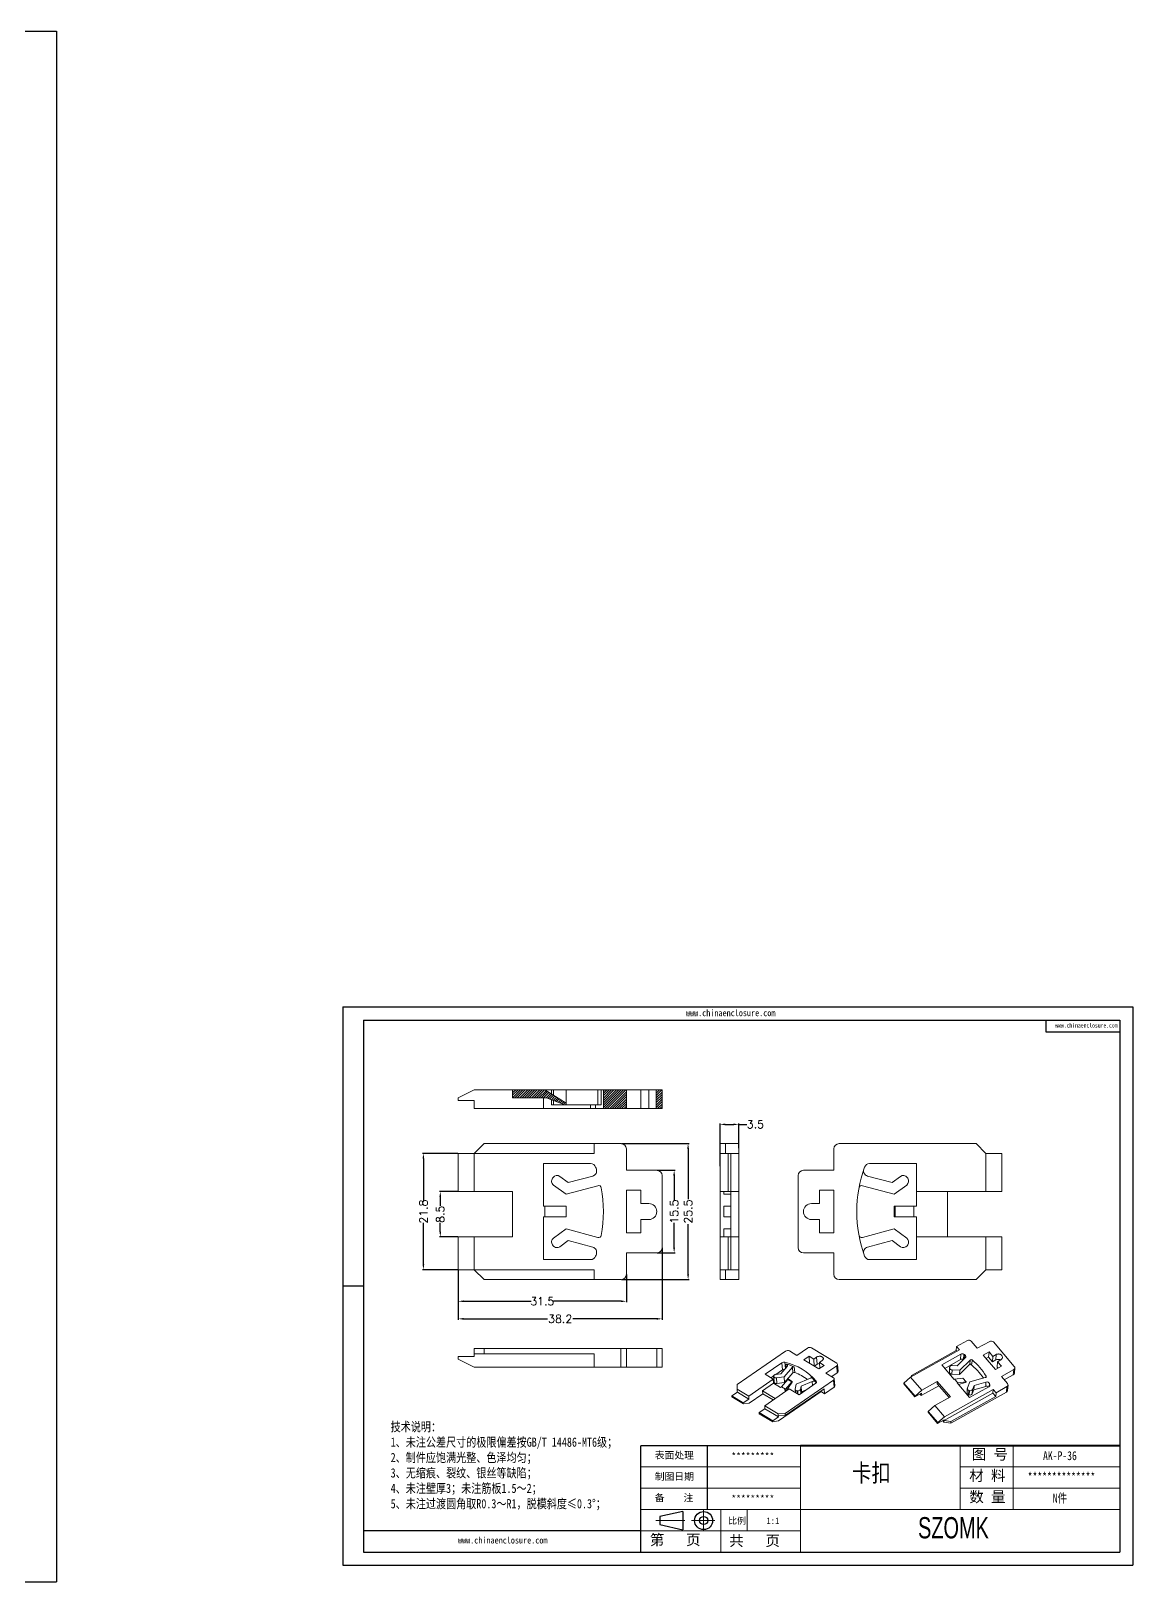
# Model space of a CAD drawing. Header units: inches. Extents: x 918 to 1974, y 1101 to 1392.
# Drawn here: x 1767.6 to 1974.1, y 1101 to 1391.8 of the extents above; entities that cross this region are included whole.
import ezdxf

# ---------------------------------------------------------------- set-up
doc = ezdxf.new("R2010")
doc.units = ezdxf.units.IN
doc.linetypes.add('CENTER2', pattern=[28.575, 19.05, -3.175, 3.175, -3.175])
doc.layers.add('文字', color=81, linetype='Continuous')
for name, color, linetype, lineweight in [('粗实线', 7, 'Continuous', 30), ('细实线', 3, 'Continuous', 9), ('细点划线', 2, 'CENTER2', 9)]:
    doc.layers.add(name, color=color, linetype=linetype, lineweight=lineweight)
doc.styles.get("Standard").update_dxf_attribs({"font": 'txt', "bigfont": 'gbcbig.shx'})
doc.styles.add('宋体', font='', dxfattribs={"width": 0.8, "height": 3.5})
doc.styles.add('长仿宋', font='', dxfattribs={"width": 0.7, "height": 4})
doc.styles.get('宋体').set_extended_font_data('SimSun')
doc.styles.get('长仿宋').set_extended_font_data('SimSun')
doc.dimstyles.new('1.5', dxfattribs={"dimtxt": 1.5, "dimasz": 1, "dimexe": 0.18, "dimexo": 0.0625, "dimgap": 0.1, "dimtad": 0, "dimzin": 9, "dimdsep": 46, "dimtxsty": 'Standard', "dimcen": 0.5, "dimclrd": 3, "dimclre": 3, "dimadec": 0, "dimazin": 2, "dimtfac": 1, "dimtofl": 0, "dimtmove": 0, "dimatfit": 3, "dimfxl": 0, "dimtolj": 1, "dimtzin": 0, "dimarcsym": 0})
pattern_1 = [(45, (-671.99415, 3.12057), (-0.224506403, 0.224506403), [])]

# ---------------------------------------------------------------- blocks, each defined once
blk = doc.blocks.new('*D150')
at = {"color": 3, "lineweight": -2, "transparency": 16777216}
for p, q in [((1896.75, 1178.97), (1896.75, 1186.98)), ((1897.75, 1186.8), (1899.25, 1186.8)), ((1900.25, 1182.34), (1900.25, 1186.98)), ((1900.25, 1186.8), (1901.77, 1186.8))]:
    blk.add_line(p, q, dxfattribs=at)
at = {"color": 3, "transparency": 16777216}
for points in [[(1897.75, 1186.96), (1897.75, 1186.63), (1896.75, 1186.8)], [(1899.25, 1186.96), (1899.25, 1186.63), (1900.25, 1186.8)]]:
    blk.add_solid(points, dxfattribs=at)
at = {"layer": 'Defpoints', "color": 0, "transparency": 16777216}
for p in [(1900.25, 1186.8), (1900.25, 1182.27), (1896.75, 1178.91)]:
    blk.add_point(p, dxfattribs=at)
at = {"color": 0, "transparency": 16777216, "insert": (1903.37, 1186.8), "char_height": 1.5, "attachment_point": 5}
blk.add_mtext('\\A1;3.5', dxfattribs=at)
blk = doc.blocks.new('*D151')
at = {"color": 3, "lineweight": -2, "transparency": 16777216}
for p, q in [((1878.25, 1183.2), (1890.94, 1183.2)), ((1890.76, 1182.2), (1890.76, 1172.8)), ((1890.76, 1158.7), (1890.76, 1168.1)), ((1878.25, 1157.7), (1890.94, 1157.7))]:
    blk.add_line(p, q, dxfattribs=at)
at = {"color": 3, "transparency": 16777216}
for points in [[(1890.59, 1182.2), (1890.93, 1182.2), (1890.76, 1183.2)], [(1890.59, 1158.7), (1890.93, 1158.7), (1890.76, 1157.7)]]:
    blk.add_solid(points, dxfattribs=at)
at = {"layer": 'Defpoints', "color": 0, "transparency": 16777216}
for p in [(1878.19, 1183.2), (1878.19, 1157.7), (1890.76, 1157.7)]:
    blk.add_point(p, dxfattribs=at)
at = {"color": 0, "transparency": 16777216, "insert": (1890.76, 1170.45), "char_height": 1.5, "attachment_point": 5, "rotation": 90}
blk.add_mtext('\\A1;25.5', dxfattribs=at)
blk = doc.blocks.new('*D152')
at = {"color": 3, "lineweight": -2, "transparency": 16777216}
for p, q in [((1884.95, 1178.2), (1888.33, 1178.2)), ((1888.15, 1177.2), (1888.15, 1172.55)), ((1888.15, 1163.7), (1888.15, 1168.35)), ((1884.95, 1162.7), (1888.33, 1162.7))]:
    blk.add_line(p, q, dxfattribs=at)
at = {"color": 3, "transparency": 16777216}
for points in [[(1887.98, 1177.2), (1888.31, 1177.2), (1888.15, 1178.2)], [(1887.98, 1163.7), (1888.31, 1163.7), (1888.15, 1162.7)]]:
    blk.add_solid(points, dxfattribs=at)
at = {"layer": 'Defpoints', "color": 0, "transparency": 16777216}
for p in [(1884.89, 1178.2), (1888.15, 1178.2), (1884.89, 1162.7)]:
    blk.add_point(p, dxfattribs=at)
at = {"color": 0, "transparency": 16777216, "insert": (1888.15, 1170.45), "char_height": 1.5, "attachment_point": 5, "rotation": 90}
blk.add_mtext('\\A1;15.5', dxfattribs=at)
blk = doc.blocks.new('*D153')
at = {"color": 3, "lineweight": -2, "transparency": 16777216}
for p, q in [((1847.69, 1159.49), (1847.69, 1153.45)), ((1879.19, 1158.64), (1879.19, 1153.45)), ((1848.69, 1153.63), (1861.34, 1153.63)), ((1878.19, 1153.63), (1865.54, 1153.63))]:
    blk.add_line(p, q, dxfattribs=at)
at = {"color": 3, "transparency": 16777216}
for points in [[(1848.69, 1153.8), (1848.69, 1153.47), (1847.69, 1153.63)], [(1878.19, 1153.8), (1878.19, 1153.47), (1879.19, 1153.63)]]:
    blk.add_solid(points, dxfattribs=at)
at = {"layer": 'Defpoints', "color": 0, "transparency": 16777216}
for p in [(1847.69, 1159.55), (1879.19, 1158.7), (1879.19, 1153.63)]:
    blk.add_point(p, dxfattribs=at)
at = {"color": 0, "transparency": 16777216, "insert": (1863.44, 1153.63), "char_height": 1.5, "attachment_point": 5}
blk.add_mtext('\\A1;31.5', dxfattribs=at)
blk = doc.blocks.new('*D154')
at = {"color": 3, "lineweight": -2, "transparency": 16777216}
for p, q in [((1885.89, 1163.64), (1885.89, 1150.16)), ((1847.69, 1159.49), (1847.69, 1150.16)), ((1848.69, 1150.34), (1864.44, 1150.34)), ((1884.89, 1150.34), (1869.14, 1150.34))]:
    blk.add_line(p, q, dxfattribs=at)
at = {"color": 3, "transparency": 16777216}
for points in [[(1848.69, 1150.51), (1848.69, 1150.18), (1847.69, 1150.34)], [(1884.89, 1150.51), (1884.89, 1150.18), (1885.89, 1150.34)]]:
    blk.add_solid(points, dxfattribs=at)
at = {"layer": 'Defpoints', "color": 0, "transparency": 16777216}
for p in [(1885.89, 1163.7), (1847.69, 1159.55), (1847.69, 1150.34)]:
    blk.add_point(p, dxfattribs=at)
at = {"color": 0, "transparency": 16777216, "insert": (1866.79, 1150.34), "char_height": 1.5, "attachment_point": 5}
blk.add_mtext('\\A1;38.2', dxfattribs=at)
blk = doc.blocks.new('*D155')
at = {"color": 3, "lineweight": -2, "transparency": 16777216}
for p, q in [((1847.62, 1174.2), (1844.15, 1174.2)), ((1844.33, 1173.2), (1844.33, 1171.55)), ((1844.33, 1166.7), (1844.33, 1168.35)), ((1847.62, 1165.7), (1844.15, 1165.7))]:
    blk.add_line(p, q, dxfattribs=at)
at = {"color": 3, "transparency": 16777216}
for points in [[(1844.16, 1173.2), (1844.49, 1173.2), (1844.33, 1174.2)], [(1844.16, 1166.7), (1844.49, 1166.7), (1844.33, 1165.7)]]:
    blk.add_solid(points, dxfattribs=at)
at = {"layer": 'Defpoints', "color": 0, "transparency": 16777216}
for p in [(1844.33, 1174.2), (1847.69, 1174.2), (1847.69, 1165.7)]:
    blk.add_point(p, dxfattribs=at)
at = {"color": 0, "transparency": 16777216, "insert": (1844.33, 1169.95), "char_height": 1.5, "attachment_point": 5, "rotation": 90}
blk.add_mtext('\\A1;8.5', dxfattribs=at)
blk = doc.blocks.new('*D156')
at = {"color": 3, "lineweight": -2, "transparency": 16777216}
for p, q in [((1847.62, 1181.35), (1840.98, 1181.35)), ((1841.16, 1180.35), (1841.16, 1172.55)), ((1841.16, 1160.55), (1841.16, 1168.35)), ((1847.62, 1159.55), (1840.98, 1159.55))]:
    blk.add_line(p, q, dxfattribs=at)
at = {"color": 3, "transparency": 16777216}
for points in [[(1840.99, 1180.35), (1841.32, 1180.35), (1841.16, 1181.35)], [(1840.99, 1160.55), (1841.32, 1160.55), (1841.16, 1159.55)]]:
    blk.add_solid(points, dxfattribs=at)
at = {"layer": 'Defpoints', "color": 0, "transparency": 16777216}
for p in [(1841.16, 1181.35), (1847.69, 1181.35), (1847.69, 1159.55)]:
    blk.add_point(p, dxfattribs=at)
at = {"color": 0, "transparency": 16777216, "insert": (1841.16, 1170.45), "char_height": 1.5, "attachment_point": 5, "rotation": 90}
blk.add_mtext('\\A1;21.8', dxfattribs=at)

msp = doc.modelspace()

# ---------------------------------------------------------------- hatches: boundary and pattern name
at = {"linetype": 'Continuous', "lineweight": 0}
h = msp.add_hatch(dxfattribs=at)
h.set_pattern_fill('ANSI31', color=4, scale=0.1, style=0)
h.set_pattern_definition(pattern_1)
h.paths.add_polyline_path([(1867.887, 1190.772), (1863.887, 1193.272), (1857.887, 1193.272), (1857.887, 1191.772), (1864.22, 1191.772), (1867.687, 1190.472), (1867.887, 1190.472)], flags=0)
h = msp.add_hatch(dxfattribs=at)
h.set_pattern_fill('ANSI31', color=4, scale=0.1, style=0)
h.set_pattern_definition(pattern_1)
h.paths.add_polyline_path([(1879.187, 1193.272), (1874.882, 1193.272), (1874.882, 1189.772), (1879.187, 1189.772)], flags=0)
h = msp.add_hatch(dxfattribs=at)
h.set_pattern_fill('ANSI31', color=4, scale=0.1, style=0)
h.set_pattern_definition(pattern_1)
h.paths.add_polyline_path([(1885.887, 1189.772), (1885.887, 1193.272), (1884.801, 1193.272), (1884.801, 1189.772)], flags=0)

# ---------------------------------------------------------------- linework, layer by layer
for p, q in [((1361.166, 1391.774), (1772.388, 1391.774)), ((1772.388, 1391.774), (1772.388, 1101.011)), ((1826.084, 1208.806), (1974.124, 1208.806)), ((1826.084, 1208.806), (1826.084, 1104.132)), ((1974.124, 1208.806), (1974.124, 1104.132)), ((1829.915, 1206.314), (1971.632, 1206.314)), ((1829.915, 1206.314), (1829.915, 1106.624)), ((1957.786, 1206.314), (1957.786, 1204.151)), ((1957.786, 1204.151), (1971.632, 1204.151)), ((1971.632, 1206.314), (1971.632, 1106.624)), ((1829.915, 1156.469), (1826.084, 1156.469)), ((1826.084, 1152.592), (1826.084, 1104.132)), ((1911.818, 1126.562), (1881.911, 1126.562)), ((1881.911, 1106.624), (1881.911, 1126.562)), ((1894.372, 1114.599), (1894.372, 1126.562)), ((1881.911, 1110.611), (1829.915, 1110.611)), ((1829.915, 1106.624), (1971.632, 1106.624)), ((1826.084, 1104.132), (1974.124, 1104.132)), ((1826.084, 1104.132), (1894.621, 1104.132)), ((1361.166, 1101.011), (1772.388, 1101.011))]:
    msp.add_line(p, q)
at = {"color": 7, "linetype": 'Continuous', "lineweight": 15}
for p, q in [((1850.687, 1193.272), (1847.687, 1191.772)), ((1857.887, 1193.272), (1850.687, 1193.272)), ((1857.887, 1193.272), (1857.887, 1191.772)), ((1863.887, 1193.272), (1857.887, 1193.272)), ((1863.887, 1193.272), (1867.887, 1190.772)), ((1865.177, 1193.272), (1863.887, 1193.272)), ((1865.177, 1193.272), (1865.177, 1192.466)), ((1865.177, 1193.272), (1865.543, 1193.272)), ((1865.543, 1193.272), (1867.887, 1193.272)), ((1867.887, 1190.772), (1867.887, 1193.272)), ((1867.887, 1193.272), (1873.857, 1193.272)), ((1873.857, 1190.472), (1873.857, 1193.272)), ((1873.857, 1193.272), (1874.479, 1193.272)), ((1874.479, 1193.272), (1874.479, 1190.472)), ((1874.882, 1193.272), (1874.479, 1193.272)), ((1874.882, 1193.272), (1874.882, 1189.772)), ((1879.187, 1193.272), (1874.882, 1193.272)), ((1879.187, 1189.772), (1879.187, 1193.272)), ((1879.187, 1193.272), (1881.887, 1193.272)), ((1881.887, 1189.772), (1881.887, 1193.272)), ((1881.887, 1193.272), (1883.387, 1193.272)), ((1883.387, 1193.272), (1883.387, 1189.772)), ((1883.387, 1193.272), (1884.801, 1193.272)), ((1884.801, 1193.272), (1884.801, 1189.772)), ((1885.887, 1193.272), (1884.801, 1193.272)), ((1885.887, 1189.772), (1885.887, 1193.272)), ((1847.687, 1191.272), (1847.687, 1191.772)), ((1850.687, 1191.272), (1847.687, 1191.272)), ((1850.687, 1189.772), (1850.687, 1191.272)), ((1850.687, 1189.772), (1863.687, 1189.772)), ((1857.887, 1191.772), (1864.22, 1191.772)), ((1863.687, 1191.772), (1863.687, 1189.772)), ((1863.687, 1189.772), (1872.494, 1189.772)), ((1867.687, 1190.472), (1864.22, 1191.772)), ((1865.177, 1191.413), (1865.177, 1190.472)), ((1865.177, 1190.472), (1865.543, 1190.472)), ((1865.543, 1190.472), (1867.687, 1190.472)), ((1867.687, 1190.472), (1867.887, 1190.472)), ((1867.887, 1190.772), (1867.887, 1190.472)), ((1867.887, 1190.472), (1873.857, 1190.472)), ((1873.435, 1189.772), (1872.494, 1189.772)), ((1873.435, 1189.772), (1874.882, 1189.772)), ((1874.479, 1190.472), (1873.857, 1190.472)), ((1879.187, 1189.772), (1874.882, 1189.772)), ((1879.187, 1189.772), (1881.887, 1189.772)), ((1881.887, 1189.772), (1883.387, 1189.772)), ((1883.387, 1189.772), (1884.801, 1189.772)), ((1885.887, 1189.772), (1884.801, 1189.772)), ((1847.687, 1174.198), (1847.687, 1181.348)), ((1847.687, 1181.348), (1850.687, 1181.348)), ((1852.537, 1183.198), (1850.687, 1181.348)), ((1850.687, 1181.348), (1850.687, 1174.198)), ((1850.687, 1181.348), (1873.187, 1181.348)), ((1873.187, 1183.198), (1852.537, 1183.198)), ((1873.187, 1181.348), (1873.187, 1183.198)), ((1878.187, 1183.198), (1873.187, 1183.198)), ((1879.187, 1182.198), (1879.187, 1178.198)), ((1896.752, 1183.198), (1897.752, 1183.198)), ((1896.752, 1181.348), (1896.752, 1183.198)), ((1897.752, 1181.348), (1896.752, 1181.348)), ((1896.752, 1181.348), (1896.752, 1174.198)), ((1897.752, 1183.198), (1897.752, 1181.348)), ((1897.752, 1183.198), (1900.252, 1183.198)), ((1897.752, 1181.348), (1898.252, 1181.348)), ((1898.252, 1174.198), (1898.252, 1181.348)), ((1898.252, 1181.348), (1898.752, 1181.348)), ((1898.752, 1174.198), (1898.752, 1181.348)), ((1898.752, 1181.348), (1900.252, 1181.348)), ((1900.252, 1181.348), (1900.252, 1183.198)), ((1900.252, 1181.348), (1900.252, 1174.198)), ((1918.082, 1178.198), (1918.082, 1182.198)), ((1919.082, 1183.198), (1944.732, 1183.198)), ((1946.582, 1181.348), (1944.732, 1183.198)), ((1946.582, 1181.348), (1946.582, 1174.198)), ((1946.582, 1181.348), (1949.582, 1181.348)), ((1949.582, 1174.198), (1949.582, 1181.348)), ((1872.494, 1179.448), (1863.687, 1179.448)), ((1863.687, 1179.448), (1863.687, 1171.448)), ((1879.187, 1178.198), (1884.887, 1178.198)), ((1912.382, 1178.198), (1918.082, 1178.198)), ((1933.582, 1179.448), (1924.775, 1179.448)), ((1933.582, 1174.198), (1933.582, 1179.448)), ((1865.471, 1176.845), (1865.352, 1176.684)), ((1865.543, 1175.425), (1867.887, 1173.698)), ((1868.297, 1175.88), (1866.729, 1177.035)), ((1867.887, 1173.698), (1873.857, 1175.308)), ((1872.883, 1177.117), (1868.297, 1175.88)), ((1885.887, 1163.698), (1885.887, 1177.198)), ((1911.382, 1163.698), (1911.382, 1177.198)), ((1929.382, 1173.698), (1923.412, 1175.308)), ((1924.387, 1177.117), (1928.972, 1175.88)), ((1928.972, 1175.88), (1930.54, 1177.035)), ((1931.726, 1175.425), (1929.382, 1173.698)), ((1931.798, 1176.845), (1931.917, 1176.684)), ((1850.687, 1174.198), (1847.687, 1174.198)), ((1857.887, 1174.198), (1850.687, 1174.198)), ((1857.887, 1165.698), (1857.887, 1174.198)), ((1879.187, 1174.448), (1881.887, 1174.448)), ((1879.187, 1166.448), (1879.187, 1174.448)), ((1881.887, 1174.448), (1881.887, 1171.948)), ((1881.887, 1171.948), (1883.387, 1171.948)), ((1896.752, 1174.198), (1898.252, 1174.198)), ((1896.752, 1174.198), (1896.752, 1165.698)), ((1897.452, 1174.198), (1897.452, 1173.698)), ((1897.452, 1173.698), (1898.752, 1173.698)), ((1898.252, 1174.198), (1898.752, 1174.198)), ((1900.252, 1174.198), (1898.752, 1174.198)), ((1898.752, 1165.698), (1898.752, 1174.198)), ((1900.252, 1165.698), (1900.252, 1174.198)), ((1915.382, 1171.948), (1913.882, 1171.948)), ((1918.082, 1174.448), (1915.382, 1174.448)), ((1915.382, 1174.448), (1915.382, 1171.948)), ((1918.082, 1166.448), (1918.082, 1174.448)), ((1946.582, 1174.198), (1933.582, 1174.198)), ((1933.582, 1174.198), (1933.582, 1171.448)), ((1939.382, 1165.698), (1939.382, 1174.198)), ((1946.582, 1174.198), (1949.582, 1174.198)), ((1863.887, 1171.448), (1863.687, 1171.448)), ((1863.687, 1169.448), (1863.687, 1161.448)), ((1863.687, 1169.448), (1863.887, 1169.448)), ((1863.887, 1169.448), (1863.887, 1171.448)), ((1863.887, 1171.448), (1867.887, 1171.448)), ((1867.887, 1169.448), (1863.887, 1169.448)), ((1867.887, 1171.448), (1867.887, 1169.448)), ((1881.887, 1168.948), (1881.887, 1166.448)), ((1883.387, 1168.948), (1881.887, 1168.948)), ((1897.452, 1169.448), (1897.452, 1171.448)), ((1897.452, 1171.448), (1898.752, 1171.448)), ((1898.752, 1169.448), (1897.452, 1169.448)), ((1913.882, 1168.948), (1915.382, 1168.948)), ((1915.382, 1168.948), (1915.382, 1166.448)), ((1929.382, 1171.448), (1929.582, 1171.448)), ((1929.382, 1169.448), (1929.382, 1171.448)), ((1929.582, 1169.448), (1929.382, 1169.448)), ((1929.582, 1169.448), (1929.582, 1171.448)), ((1929.582, 1171.448), (1933.049, 1171.448)), ((1933.049, 1169.448), (1929.582, 1169.448)), ((1933.049, 1171.448), (1933.049, 1169.448)), ((1933.049, 1171.448), (1933.582, 1171.448)), ((1933.582, 1169.448), (1933.049, 1169.448)), ((1933.582, 1169.448), (1933.582, 1165.698)), ((1865.543, 1165.471), (1867.887, 1167.198)), ((1867.887, 1167.198), (1873.857, 1165.588)), ((1881.887, 1166.448), (1879.187, 1166.448)), ((1897.452, 1167.198), (1898.752, 1167.198)), ((1897.452, 1165.698), (1897.452, 1167.198)), ((1915.382, 1166.448), (1918.082, 1166.448)), ((1929.382, 1167.198), (1923.412, 1165.588)), ((1931.726, 1165.471), (1929.382, 1167.198)), ((1847.687, 1159.548), (1847.687, 1165.698)), ((1847.687, 1165.698), (1850.687, 1165.698)), ((1850.687, 1165.698), (1850.687, 1159.548)), ((1850.687, 1165.698), (1857.887, 1165.698)), ((1865.471, 1164.051), (1865.352, 1164.212)), ((1868.297, 1165.016), (1866.729, 1163.861)), ((1872.883, 1163.779), (1868.297, 1165.016)), ((1896.752, 1165.698), (1896.752, 1159.548)), ((1898.252, 1165.698), (1896.752, 1165.698)), ((1898.252, 1159.548), (1898.252, 1165.698)), ((1898.752, 1165.698), (1898.252, 1165.698)), ((1898.752, 1159.548), (1898.752, 1165.698)), ((1898.752, 1165.698), (1900.252, 1165.698)), ((1900.252, 1165.698), (1900.252, 1159.548)), ((1924.387, 1163.779), (1928.972, 1165.016)), ((1928.972, 1165.016), (1930.54, 1163.861)), ((1931.798, 1164.051), (1931.917, 1164.212)), ((1933.582, 1161.448), (1933.582, 1165.698)), ((1933.582, 1165.698), (1946.582, 1165.698)), ((1946.582, 1165.698), (1946.582, 1159.548)), ((1949.582, 1165.698), (1946.582, 1165.698)), ((1949.582, 1159.548), (1949.582, 1165.698)), ((1863.687, 1161.448), (1872.494, 1161.448)), ((1884.887, 1162.698), (1879.187, 1162.698)), ((1879.187, 1162.698), (1879.187, 1158.698)), ((1918.082, 1162.698), (1912.382, 1162.698)), ((1918.082, 1158.698), (1918.082, 1162.698)), ((1924.775, 1161.448), (1933.582, 1161.448)), ((1850.687, 1159.548), (1847.687, 1159.548)), ((1850.687, 1159.548), (1873.187, 1159.548)), ((1850.687, 1159.548), (1852.537, 1157.698)), ((1873.187, 1157.698), (1852.537, 1157.698)), ((1873.187, 1159.548), (1873.187, 1157.698)), ((1873.187, 1157.698), (1878.187, 1157.698)), ((1896.752, 1159.548), (1897.752, 1159.548)), ((1896.752, 1157.698), (1896.752, 1159.548)), ((1897.752, 1157.698), (1896.752, 1157.698)), ((1897.752, 1159.548), (1898.252, 1159.548)), ((1897.752, 1159.548), (1897.752, 1157.698)), ((1897.752, 1157.698), (1900.252, 1157.698)), ((1898.252, 1159.548), (1898.752, 1159.548)), ((1900.252, 1159.548), (1898.752, 1159.548)), ((1900.252, 1159.548), (1900.252, 1157.698)), ((1944.732, 1157.698), (1919.082, 1157.698)), ((1944.732, 1157.698), (1946.582, 1159.548)), ((1946.582, 1159.548), (1949.582, 1159.548)), ((1943.102, 1146.287), (1941.069, 1145.149)), ((1943.799, 1146.176), (1944.96, 1144.818)), ((1944.96, 1144.818), (1947.278, 1146.116)), ((1951.893, 1141.422), (1947.975, 1146.004)), ((1850.687, 1143.28), (1847.687, 1143.28)), ((1847.687, 1143.28), (1847.687, 1142.78)), ((1847.687, 1142.78), (1850.687, 1141.28)), ((1850.687, 1143.78), (1850.687, 1144.78)), ((1850.687, 1144.78), (1852.537, 1144.78)), ((1852.537, 1143.78), (1850.687, 1143.78)), ((1850.687, 1143.78), (1850.687, 1143.28)), ((1852.537, 1144.78), (1852.537, 1143.78)), ((1878.187, 1144.78), (1852.537, 1144.78)), ((1873.187, 1143.78), (1852.537, 1143.78)), ((1873.187, 1143.78), (1873.187, 1141.28)), ((1878.187, 1141.28), (1878.187, 1144.78)), ((1878.187, 1144.78), (1879.187, 1144.78)), ((1879.187, 1144.78), (1879.187, 1141.28)), ((1884.887, 1144.78), (1879.187, 1144.78)), ((1884.887, 1141.28), (1884.887, 1144.78)), ((1884.887, 1144.78), (1885.887, 1144.78)), ((1885.887, 1144.78), (1885.887, 1141.28)), ((1899.956, 1138.031), (1909.029, 1144.292)), ((1909.735, 1144.322), (1911.144, 1143.469)), ((1911.144, 1143.469), (1913.16, 1144.86)), ((1913.419, 1143.327), (1912.464, 1142.668)), ((1914.3, 1142.794), (1913.419, 1143.327)), ((1913.52, 1142.029), (1913.419, 1143.327)), ((1913.866, 1144.891), (1918.62, 1142.01)), ((1914.83, 1143.16), (1914.3, 1142.794)), ((1914.4, 1141.495), (1914.3, 1142.794)), ((1914.933, 1141.828), (1914.83, 1143.16)), ((1932.457, 1139.398), (1941.606, 1144.521)), ((1941.018, 1144.429), (1932.621, 1139.727)), ((1941.876, 1143.718), (1938.295, 1141.713)), ((1938.854, 1141.059), (1941.804, 1142.71)), ((1941.018, 1144.429), (1941.069, 1145.149)), ((1941.155, 1144.268), (1941.018, 1144.429)), ((1941.606, 1144.521), (1941.069, 1145.149)), ((1942.711, 1143.016), (1941.205, 1141.552)), ((1941.804, 1142.71), (1941.876, 1143.718)), ((1942.451, 1143.708), (1942.379, 1142.7)), ((1946.049, 1143.545), (1947.147, 1144.16)), ((1948.371, 1140.83), (1946.049, 1143.545)), ((1946.608, 1142.891), (1947.075, 1143.152)), ((1947.147, 1144.16), (1947.075, 1143.152)), ((1947.075, 1143.152), (1947.8, 1142.303)), ((1947.147, 1144.16), (1947.872, 1143.311)), ((1947.8, 1142.303), (1947.872, 1143.311)), ((1947.872, 1143.311), (1948.482, 1143.653)), ((1948.482, 1143.653), (1948.41, 1142.645)), ((1850.687, 1141.28), (1873.187, 1141.28)), ((1878.187, 1141.28), (1873.187, 1141.28)), ((1879.187, 1141.28), (1878.187, 1141.28)), ((1879.187, 1141.28), (1884.887, 1141.28)), ((1885.887, 1141.28), (1884.887, 1141.28)), ((1908.336, 1142.102), (1905.221, 1139.952)), ((1905.221, 1139.952), (1906.717, 1139.045)), ((1908.128, 1140.049), (1907.167, 1139.913)), ((1907.206, 1139.919), (1908.439, 1140.77)), ((1909.315, 1141.433), (1908.128, 1140.049)), ((1908.439, 1140.77), (1908.336, 1142.102)), ((1908.752, 1139.484), (1910.296, 1141.284)), ((1908.834, 1138.418), (1910.379, 1140.219)), ((1910.379, 1140.219), (1910.296, 1141.284)), ((1910.655, 1141.353), (1910.737, 1140.287)), ((1912.464, 1142.668), (1915.281, 1140.961)), ((1914.933, 1141.828), (1914.427, 1141.479)), ((1915.281, 1140.961), (1916.236, 1141.62)), ((1915.356, 1142.154), (1915.887, 1142.52)), ((1916.236, 1141.62), (1915.356, 1142.154)), ((1915.356, 1142.154), (1915.44, 1141.07)), ((1918.618, 1141.552), (1916.602, 1140.161)), ((1916.602, 1140.161), (1918.01, 1139.307)), ((1917.685, 1139.505), (1918.721, 1140.22)), ((1918.721, 1140.22), (1918.618, 1141.552)), ((1918.868, 1140.472), (1918.765, 1141.804)), ((1938.295, 1141.713), (1940.617, 1138.998)), ((1939.717, 1140.348), (1939.774, 1141.154)), ((1939.718, 1140.429), (1939.717, 1140.348)), ((1939.718, 1140.429), (1939.776, 1141.236)), ((1939.719, 1140.445), (1939.718, 1140.429)), ((1939.777, 1141.251), (1939.719, 1140.445)), ((1939.776, 1141.236), (1939.774, 1141.154)), ((1940.159, 1139.964), (1940.217, 1140.77)), ((1940.159, 1139.964), (1941.614, 1139.911)), ((1940.217, 1140.77), (1941.672, 1140.718)), ((1941.205, 1141.552), (1940.232, 1141.587)), ((1941.614, 1139.911), (1943.574, 1141.817)), ((1941.614, 1139.911), (1941.672, 1140.718)), ((1941.672, 1140.718), (1943.632, 1142.624)), ((1943.574, 1141.817), (1943.632, 1142.624)), ((1943.998, 1142.632), (1943.941, 1141.826)), ((1947.8, 1142.303), (1948.41, 1142.645)), ((1949.468, 1141.445), (1948.371, 1140.83)), ((1948.743, 1142.293), (1948.671, 1141.285)), ((1948.671, 1141.285), (1948.837, 1141.091)), ((1949.353, 1142.635), (1948.743, 1142.293)), ((1948.743, 1142.293), (1949.468, 1141.445)), ((1951.777, 1140.855), (1949.459, 1139.557)), ((1950.018, 1138.903), (1951.705, 1139.847)), ((1951.705, 1139.847), (1951.777, 1140.855)), ((1951.913, 1140.151), (1951.985, 1141.159)), ((1899.956, 1138.031), (1899.953, 1137.184)), ((1902.119, 1135.872), (1899.953, 1137.184)), ((1899.953, 1137.184), (1899.982, 1136.804)), ((1906.717, 1139.045), (1902.119, 1135.872)), ((1906.776, 1138.284), (1904.724, 1136.868)), ((1905.112, 1134.058), (1909.71, 1137.231)), ((1906.303, 1139.296), (1906.785, 1139.628)), ((1906.776, 1138.284), (1906.717, 1139.045)), ((1908.097, 1137.483), (1906.776, 1138.284)), ((1906.785, 1139.594), (1906.867, 1138.528)), ((1906.789, 1139.565), (1906.804, 1139.502)), ((1906.789, 1139.565), (1906.871, 1138.5)), ((1906.804, 1139.502), (1906.886, 1138.436)), ((1906.867, 1138.528), (1906.871, 1138.5)), ((1906.871, 1138.5), (1906.886, 1138.436)), ((1907.314, 1139.28), (1908.752, 1139.484)), ((1907.314, 1139.28), (1907.397, 1138.214)), ((1907.397, 1138.214), (1908.834, 1138.418)), ((1908.097, 1137.483), (1908.285, 1137.614)), ((1908.285, 1137.614), (1909.473, 1138.955)), ((1908.989, 1137.187), (1908.285, 1137.614)), ((1908.752, 1139.484), (1908.834, 1138.418)), ((1908.989, 1137.187), (1908.801, 1137.057)), ((1909.151, 1136.845), (1908.801, 1137.057)), ((1918.009, 1138.85), (1908.935, 1132.589)), ((1916.27, 1137.248), (1908.965, 1132.208)), ((1910.178, 1138.528), (1908.989, 1137.187)), ((1909.137, 1136.853), (1910.257, 1138.462)), ((1909.473, 1138.955), (1909.544, 1139.003)), ((1909.473, 1138.955), (1910.178, 1138.528)), ((1909.544, 1139.003), (1910.248, 1138.577)), ((1909.71, 1137.231), (1911.559, 1136.11)), ((1910.248, 1138.577), (1910.178, 1138.528)), ((1910.248, 1138.577), (1910.257, 1138.462)), ((1910.815, 1137.097), (1910.858, 1136.535)), ((1910.82, 1137.156), (1911.041, 1138.096)), ((1911.041, 1138.096), (1913.72, 1139.21)), ((1911.559, 1136.11), (1914.675, 1138.26)), ((1911.954, 1137.731), (1911.806, 1137.102)), ((1914.012, 1138.586), (1911.954, 1137.731)), ((1911.954, 1137.731), (1912.036, 1136.665)), ((1912.857, 1137.006), (1912.036, 1136.665)), ((1916.27, 1137.248), (1916.343, 1136.297)), ((1918.112, 1137.517), (1916.343, 1136.297)), ((1918.112, 1137.517), (1918.009, 1138.85)), ((1918.258, 1137.769), (1918.155, 1139.101)), ((1931.196, 1138.139), (1931.207, 1138.283)), ((1933.272, 1135.712), (1931.196, 1138.139)), ((1931.207, 1138.283), (1932.457, 1139.398)), ((1933.282, 1135.856), (1931.207, 1138.283)), ((1932.457, 1139.398), (1934.533, 1136.971)), ((1932.621, 1139.727), (1932.566, 1139.459)), ((1934.533, 1136.971), (1933.282, 1135.856)), ((1934.461, 1135.963), (1937.749, 1137.805)), ((1937.46, 1138.611), (1934.533, 1136.971)), ((1937.429, 1138.178), (1937.46, 1138.611)), ((1939.657, 1135.574), (1937.429, 1138.178)), ((1939.927, 1135.725), (1937.46, 1138.611)), ((1938.785, 1131.999), (1947.933, 1137.122)), ((1940.698, 1139.043), (1940.617, 1138.998)), ((1940.698, 1139.043), (1942.273, 1139.234)), ((1941.279, 1138.364), (1940.698, 1139.043)), ((1941.197, 1138.319), (1941.279, 1138.364)), ((1941.197, 1138.319), (1943.519, 1135.604)), ((1942.854, 1138.555), (1941.279, 1138.364)), ((1941.447, 1138.027), (1942.766, 1138.423)), ((1942.273, 1139.234), (1942.854, 1138.555)), ((1942.766, 1138.423), (1942.847, 1138.469)), ((1942.847, 1138.469), (1942.854, 1138.555)), ((1943.085, 1137.299), (1943.027, 1136.493)), ((1943.106, 1137.392), (1943.558, 1138.512)), ((1943.336, 1136.115), (1943.394, 1136.921)), ((1943.489, 1136.893), (1943.394, 1136.921)), ((1943.431, 1136.087), (1943.489, 1136.893)), ((1943.519, 1135.604), (1947.1, 1137.609)), ((1943.558, 1138.512), (1946.453, 1139.324)), ((1943.998, 1136.309), (1944.056, 1137.115)), ((1944.301, 1137.058), (1943.998, 1136.309)), ((1944.358, 1137.864), (1944.056, 1137.115)), ((1944.301, 1137.058), (1944.358, 1137.864)), ((1946.524, 1137.682), (1944.301, 1137.058)), ((1946.582, 1138.489), (1944.358, 1137.864)), ((1946.524, 1137.682), (1946.582, 1138.489)), ((1947, 1137.613), (1947.021, 1137.564)), ((1947.882, 1136.402), (1947.933, 1137.122)), ((1947.933, 1137.122), (1948.47, 1136.494)), ((1948.47, 1136.494), (1950.503, 1137.632)), ((1949.459, 1139.557), (1950.62, 1138.199)), ((1950.431, 1136.624), (1950.503, 1137.632)), ((1950.64, 1136.928), (1950.712, 1137.936)), ((1899.997, 1136.613), (1898.936, 1135.881)), ((1898.936, 1135.881), (1901.101, 1134.568)), ((1898.936, 1135.881), (1898.95, 1135.691)), ((1898.95, 1135.691), (1901.116, 1134.378)), ((1899.982, 1136.804), (1899.997, 1136.613)), ((1902.163, 1135.301), (1899.997, 1136.613)), ((1901.101, 1134.568), (1902.163, 1135.301)), ((1901.116, 1134.378), (1901.101, 1134.568)), ((1901.116, 1134.378), (1902.221, 1134.539)), ((1902.163, 1135.301), (1902.119, 1135.872)), ((1902.221, 1134.539), (1904.768, 1136.297)), ((1904.724, 1136.868), (1904.768, 1136.297)), ((1904.724, 1136.868), (1907.099, 1135.429)), ((1904.768, 1136.297), (1906.679, 1135.139)), ((1907.63, 1132.532), (1905.112, 1134.058)), ((1905.112, 1134.058), (1905.156, 1133.487)), ((1907.732, 1131.2), (1915.692, 1136.692)), ((1911.294, 1136.835), (1911.195, 1136.84)), ((1912.036, 1136.665), (1911.973, 1136.396)), ((1915.68, 1136.842), (1915.692, 1136.692)), ((1915.692, 1136.692), (1916.343, 1136.297)), ((1934.491, 1136.395), (1933.272, 1135.712)), ((1933.272, 1135.712), (1933.282, 1135.856)), ((1934.221, 1136.244), (1934.461, 1135.963)), ((1934.461, 1135.963), (1934.491, 1136.395)), ((1935.749, 1132.971), (1937, 1134.086)), ((1937, 1134.086), (1939.927, 1135.725)), ((1937, 1134.086), (1938.785, 1131.999)), ((1938.733, 1131.279), (1947.882, 1136.402)), ((1940.002, 1130.784), (1950.431, 1136.624)), ((1948.419, 1135.774), (1940.022, 1131.072)), ((1943.431, 1136.087), (1943.336, 1136.115)), ((1947.882, 1136.402), (1948.419, 1135.774)), ((1948.419, 1135.774), (1948.47, 1136.494)), ((1905.156, 1133.487), (1904.095, 1132.754)), ((1904.095, 1132.754), (1906.612, 1131.229)), ((1904.095, 1132.754), (1904.109, 1132.564)), ((1904.109, 1132.564), (1906.627, 1131.038)), ((1907.674, 1131.961), (1905.156, 1133.487)), ((1907.674, 1131.961), (1906.612, 1131.229)), ((1906.612, 1131.229), (1906.627, 1131.038)), ((1906.627, 1131.038), (1907.732, 1131.2)), ((1907.63, 1132.532), (1908.935, 1132.589)), ((1907.659, 1132.151), (1907.63, 1132.532)), ((1908.965, 1132.208), (1907.659, 1132.151)), ((1907.659, 1132.151), (1907.674, 1131.961)), ((1908.935, 1132.589), (1908.965, 1132.208)), ((1935.749, 1132.971), (1935.739, 1132.827)), ((1937.523, 1130.74), (1935.739, 1132.827)), ((1937.534, 1130.884), (1935.749, 1132.971)), ((1938.743, 1131.423), (1937.523, 1130.74)), ((1938.785, 1131.999), (1937.534, 1130.884)), ((1938.473, 1131.271), (1938.712, 1130.991)), ((1938.712, 1130.991), (1938.733, 1131.279)), ((1938.733, 1131.279), (1938.743, 1131.423)), ((1938.733, 1131.279), (1940.022, 1131.072)), ((1940.022, 1131.072), (1940.002, 1130.784)), ((1937.523, 1130.74), (1937.534, 1130.884)), ((1940.002, 1130.784), (1938.712, 1130.991))]:
    msp.add_line(p, q, dxfattribs=at)
at = {"color": 8, "linetype": 'Continuous', "lineweight": 15}
for p, q in [((1865.543, 1192.237), (1865.543, 1193.272)), ((1865.543, 1190.472), (1865.543, 1191.276)), ((1872.494, 1189.772), (1872.494, 1190.472)), ((1873.435, 1190.472), (1873.435, 1189.772)), ((1942.563, 1142.872), (1942.616, 1143.609)), ((1908.902, 1142.19), (1908.99, 1141.054)), ((1909.153, 1141.244), (1909.104, 1141.875)), ((1911.806, 1137.102), (1911.866, 1136.323)), ((1913.814, 1139.277), (1913.801, 1139.445)), ((1914.069, 1137.843), (1914.012, 1138.586)), ((1914.708, 1138.479), (1914.722, 1138.298)), ((1914.793, 1138.387), (1914.774, 1138.631)), ((1946.578, 1139.405), (1946.592, 1139.599)), ((1947.234, 1138.208), (1947.197, 1137.681)), ((1947.272, 1137.781), (1947.291, 1138.048)), ((1911.195, 1136.84), (1911.237, 1136.306)), ((1911.294, 1136.835), (1911.34, 1136.243))]:
    msp.add_line(p, q, dxfattribs=at)
at = {"color": 7, "linetype": 'Continuous', "lineweight": 15, "flags": 128}
for points in [[(1915.887, 1142.52), (1915.96, 1142.578), (1916.02, 1142.642), (1916.065, 1142.71), (1916.094, 1142.782), (1916.107, 1142.854), (1916.103, 1142.927), (1916.082, 1142.997), (1916.045, 1143.064), (1915.993, 1143.126), (1915.927, 1143.181), (1915.848, 1143.229), (1915.758, 1143.268), (1915.659, 1143.298), (1915.554, 1143.317), (1915.444, 1143.326), (1915.332, 1143.324), (1915.221, 1143.311), (1915.113, 1143.287), (1915.01, 1143.254), (1914.915, 1143.211), (1914.83, 1143.16)], [(1948.482, 1143.653), (1948.578, 1143.698), (1948.681, 1143.731), (1948.79, 1143.751), (1948.901, 1143.757), (1949.013, 1143.749), (1949.123, 1143.728), (1949.228, 1143.694), (1949.326, 1143.648), (1949.415, 1143.59), (1949.493, 1143.523), (1949.558, 1143.446), (1949.609, 1143.364), (1949.644, 1143.276), (1949.663, 1143.185), (1949.666, 1143.093), (1949.651, 1143.003), (1949.621, 1142.916), (1949.574, 1142.833), (1949.513, 1142.758), (1949.439, 1142.691), (1949.353, 1142.635)], [(1907.167, 1139.913), (1907.082, 1139.895), (1907.002, 1139.867), (1906.931, 1139.83), (1906.872, 1139.785), (1906.827, 1139.734), (1906.797, 1139.679), (1906.785, 1139.622), (1906.789, 1139.565)], [(1909.104, 1141.875), (1909.181, 1141.848), (1909.249, 1141.812), (1909.304, 1141.768), (1909.345, 1141.717), (1909.372, 1141.662), (1909.382, 1141.604), (1909.375, 1141.545), (1909.353, 1141.488), (1909.315, 1141.433)], [(1911.195, 1136.84), (1911.11, 1136.851), (1911.031, 1136.872), (1910.96, 1136.903), (1910.901, 1136.943), (1910.856, 1136.99), (1910.827, 1137.042), (1910.815, 1137.098), (1910.82, 1137.156)], [(1913.801, 1139.445), (1913.826, 1139.417), (1913.841, 1139.386), (1913.845, 1139.353), (1913.839, 1139.32), (1913.822, 1139.287), (1913.796, 1139.257), (1913.761, 1139.231), (1913.72, 1139.21)]]:
    msp.add_lwpolyline(points, dxfattribs=at)
at = {"color": 7, "linetype": 'Continuous', "lineweight": 15}
for centre, radius, start, end in [((1878.187, 1182.198), 1, 0, 90), ((1919.082, 1182.198), 1, 90, 180), ((1872.494, 1178.448), 1, 19.75082, 90), ((1872.622, 1178.082), 1, 285.09492, 18.81343), ((1850.213, 1170.448), 24.674, 18.81343, 19.75082), ((1884.887, 1177.198), 1, 0, 90), ((1912.382, 1177.198), 1, 90, 180), ((1947.056, 1170.448), 24.674, 160.24918, 199.75082), ((1924.647, 1178.082), 1, 161.18657, 254.90508), ((1924.775, 1178.448), 1, 90, 160.24918), ((1866.077, 1176.15), 0.9, 143.61611, 233.61611), ((1866.195, 1176.311), 0.9, 53.61611, 143.61611), ((1873.987, 1174.826), 0.5, 10.43317, 105.09492), ((1850.213, 1170.448), 24.674, 349.56683, 10.43317), ((1923.282, 1174.826), 0.5, 74.90508, 169.56683), ((1931.074, 1176.311), 0.9, 36.38389, 126.38389), ((1931.192, 1176.15), 0.9, 306.38389, 36.38389), ((1883.387, 1170.448), 1.5, 270, 90), ((1913.882, 1170.448), 1.5, 90, 270), ((1873.987, 1166.071), 0.5, 254.90508, 349.56683), ((1923.282, 1166.071), 0.5, 190.43317, 285.09492), ((1866.077, 1164.746), 0.9, 126.38389, 216.38389), ((1866.195, 1164.585), 0.9, 216.38389, 306.38389), ((1872.622, 1162.814), 1, 341.18657, 74.90508), ((1884.887, 1163.698), 1, 270, 0), ((1912.382, 1163.698), 1, 180, 270), ((1924.647, 1162.814), 1, 105.09492, 198.81343), ((1931.074, 1164.585), 0.9, 233.61611, 323.61611), ((1931.192, 1164.746), 0.9, 323.61611, 53.61611), ((1872.494, 1162.448), 1, 270, 340.24918), ((1850.213, 1170.448), 24.674, 340.24918, 341.18657), ((1924.775, 1162.448), 1, 199.75082, 270), ((1878.187, 1158.698), 1, 270, 0), ((1919.082, 1158.698), 1, 180, 270), ((1943.379, 1145.783), 0.576, 43.07783, 118.70512), ((1947.554, 1145.611), 0.576, 43.07783, 118.70512), ((1909.408, 1143.707), 0.697, 62.01975, 122.95802), ((1913.539, 1144.275), 0.697, 62.01975, 122.95802), ((1942.082, 1142.19), 0.59, 59.79792, 118.12523), ((1942.154, 1143.198), 0.59, 59.79792, 118.12523), ((1935.812, 1132.468), 13.055, 58.5884, 59.43208), ((1942.452, 1143.279), 0.369, 314.49413, 63.66215), ((1948.827, 1141.868), 0.882, 57.11612, 118.213), ((1908.721, 1141.496), 0.718, 75.36185, 122.39794), ((1908.816, 1140.185), 0.696, 87.95678, 122.82251), ((1906.603, 1131.773), 10.668, 40.00942, 77.55526), ((1905.331, 1128.112), 14.271, 68.09565, 74.66843), ((1910.529, 1141.04), 0.337, 68.06308, 133.47436), ((1910.611, 1139.974), 0.337, 68.06308, 133.47436), ((1906.588, 1129.801), 11.277, 54.42187, 68.41171), ((1915.479, 1140.997), 0.994, 96.35201, 123.31374), ((1918.506, 1141.781), 0.255, 296.11314, 63.48644), ((1918.578, 1140.471), 0.289, 299.58269, 0.10436), ((1940.138, 1140.387), 0.424, 185.3282, 272.84633), ((1940.196, 1141.193), 0.424, 185.3282, 272.84633), ((1940.179, 1141.184), 0.407, 82.49944, 172.6711), ((1943.763, 1141.602), 0.286, 51.42784, 131.22503), ((1936.925, 1132.99), 11.118, 34.1572, 52.90172), ((1943.82, 1142.409), 0.286, 51.42784, 131.22503), ((1937.252, 1134.237), 10.77, 29.85647, 51.21087), ((1951.529, 1140.191), 0.386, 297.02817, 354.04704), ((1951.621, 1141.182), 0.362, 295.37265, 41.43268), ((1907.194, 1139.701), 0.438, 207.0536, 285.94513), ((1907.276, 1138.636), 0.438, 207.0536, 285.94513), ((1911.372, 1137.311), 0.482, 260.6645, 334.29925), ((1908.737, 1133.788), 7.593, 38.15263, 48.16609), ((1914.282, 1138.025), 0.623, 46.78835, 115.67651), ((1914.562, 1138.489), 0.255, 296.12889, 33.7643), ((1917.897, 1139.079), 0.255, 296.11314, 63.48644), ((1917.969, 1137.769), 0.289, 299.58269, 0.10436), ((1943.458, 1137.284), 0.368, 162.96905, 259.91623), ((1943.644, 1137.332), 0.465, 250.49659, 332.23216), ((1946.422, 1139.513), 0.191, 279.41878, 26.88663), ((1946.685, 1137.118), 0.587, 51.85979, 105.88963), ((1946.749, 1137.979), 0.536, 25.22741, 108.20487), ((1946.941, 1137.939), 0.366, 295.7582, 17.31818), ((1938.847, 1135.156), 8.925, 18.90533, 19.99246), ((1950.256, 1136.968), 0.386, 297.02817, 354.04704), ((1950.348, 1137.96), 0.362, 295.37265, 41.43268), ((1943.41, 1136.49), 0.382, 179.56667, 258.95905), ((1943.587, 1136.526), 0.465, 250.49659, 332.23216)]:
    msp.add_arc(centre, radius, start, end, dxfattribs=at)
at = {"layer": '粗实线', "color": 7, "lineweight": 40}
msp.add_line((1971.632, 1126.562), (1911.818, 1126.562), dxfattribs=at)
at = {"layer": '粗实线', "color": 7}
for p, q in [((1889.792, 1114.226), (1885.435, 1113.302)), ((1889.792, 1114.226), (1889.792, 1110.811)), ((1885.435, 1113.302), (1885.435, 1111.762)), ((1885.435, 1111.762), (1889.792, 1110.811))]:
    msp.add_line(p, q, dxfattribs=at)
for radius in [1.694, 0.77]:
    msp.add_circle((1893.669, 1112.532), radius, dxfattribs=at)
at = {"layer": '细实线', "color": 7}
for p, q in [((1911.818, 1126.562), (1911.818, 1106.624)), ((1941.725, 1126.562), (1941.725, 1114.599)), ((1951.694, 1126.562), (1951.694, 1114.683)), ((1911.818, 1122.574), (1881.911, 1122.574)), ((1971.632, 1122.574), (1941.725, 1122.574)), ((1911.818, 1118.587), (1881.911, 1118.587)), ((1971.632, 1118.587), (1941.725, 1118.587)), ((1971.632, 1114.599), (1881.911, 1114.599)), ((1896.864, 1114.599), (1896.864, 1106.624)), ((1901.849, 1114.599), (1901.849, 1110.611)), ((1911.818, 1110.611), (1881.911, 1110.611))]:
    msp.add_line(p, q, dxfattribs=at)
at = {"layer": '细点划线', "color": 7}
for p, q in [((1893.669, 1114.482), (1893.669, 1110.611)), ((1884.74, 1112.532), (1890.125, 1112.532)), ((1891.404, 1112.532), (1895.782, 1112.532))]:
    msp.add_line(p, q, dxfattribs=at)

# ---------------------------------------------------------------- texts
at = {"char_height": 1.31139, "width": 745.32938, "attachment_point": 1}
for s, insert in [('{\\fSimHei|b0|i0|c134|p49;表面处理}', (1884.511, 1125.43)), ('{\\fSimHei|b0|i0|c134|p49;*********}', (1898.875, 1125.262)), ('{\\fSimHei|b0|i0|c134|p49;制图日期}', (1884.511, 1121.443)), ('{\\fSimHei|b0|i0|c134|p49;备    注}', (1884.511, 1117.455)), ('{\\fSimHei|b0|i0|c134|p49;*********}', (1898.875, 1117.286))]:
    msp.add_mtext(s, dxfattribs=dict(at, insert=insert))
at = {"layer": '文字', "color": 0, "attachment_point": 1, "style": '宋体'}
for s, insert, char_height, width in [('www.chinaenclosure.com', (1890.353, 1208.304), 1.21843, 21.40672), ('www.chinaenclosure.com', (1959.57, 1205.766), 0.81229, 14.27115), ('{\\H1.111x;技术说明：\\P1、未注公差尺寸的极限偏差按GB/T 14486-MT6级；\\P2、制件应饱满光整、色泽均匀；\\P3、无缩痕、裂纹、银丝等缺陷；\\P4、未注壁厚3；未注筋板1.5～2；\\P5、未注过渡圆角取R0.3～R1，脱模斜度≤0.3%%D；}', (1835.022, 1130.981), 1.55766, 56.73512), ('{\\H1.111x;AK-P-36}', (1957.273, 1125.52), 1.49535, 17.28794), ('卡扣', (1921.498, 1123.119), 3.323, 42.4834), ('{\\H1.111x;**************}', (1954.397, 1121.533), 1.49535, 17.28794), ('{\\H1.111x;N件}', (1959.082, 1117.545), 1.49535, 17.28794), ('www.chinaenclosure.com', (1847.635, 1109.445), 1.21843, 21.40672)]:
    msp.add_mtext(s, dxfattribs=dict(at, insert=insert, char_height=char_height, width=width))
at = {"layer": '粗实线', "insert": (1933.847, 1113.171), "char_height": 3.9876, "width": 44.71703, "attachment_point": 1, "style": '长仿宋'}
msp.add_mtext('{\\fSTXinwei|b0|i0|c134|p2;SZOMK}', dxfattribs=at)
at = {"layer": '细实线', "color": 7, "attachment_point": 1}
for s, insert, char_height, width in [('{\\fSimSun|b0|i0|c134|p54;图 号}', (1943.917, 1125.957), 1.9938, 9.96901), ('{\\fSimSun|b0|i0|c134|p54;材 料   }', (1943.445, 1121.969), 1.9938, 9.96901), ('{\\fSimSun|b0|i0|c134|p54;数 量}', (1943.454, 1117.962), 1.9938, 9.00825), ('{\\fSimSun|b0|i0|c134|p54;比例}', (1898.26, 1113.089), 1.19628, 5.2513), ('{\\fSimSun|b0|i0|c134|p54;1:1}', (1905.425, 1113.089), 1.19628, 5.2513), ('{\\fSimSun|b0|i0|c134|p54;第   页}', (1883.588, 1109.926), 1.9938, 14.95351), ('{\\fSimSun|b0|i0|c134|p54; 共   页}', (1897.108, 1109.757), 1.9938, 14.95351)]:
    msp.add_mtext(s, dxfattribs=dict(at, insert=insert, char_height=char_height, width=width))

# ---------------------------------------------------------------- dimensions: what is measured, and where the dimension line sits
dim = msp.add_linear_dim(base=(1900.252, 1186.798), p1=(1896.752, 1178.906), p2=(1900.252, 1182.273), dimstyle='1.5')
dim.commit()
dim.dimension.update_dxf_attribs({"geometry": '*D150', "text_midpoint": (1903.373, 1186.798), "dimtype": 160})
for base, p1, p2, picture, middle in [((1841.157, 1181.348), (1847.687, 1159.548), (1847.687, 1181.348), '*D156', (1841.157, 1170.448)), ((1890.759, 1157.698), (1878.187, 1183.198), (1878.187, 1157.698), '*D151', (1890.759, 1170.448))]:
    dim = msp.add_linear_dim(base=base, p1=p1, p2=p2, angle=90, dimstyle='1.5')
    dim.commit()
    dim.dimension.update_dxf_attribs({"geometry": picture, "text_midpoint": middle, "dimtype": 160})
for base, p1, p2, picture, middle in [((1888.148, 1178.198), (1884.887, 1162.698), (1884.887, 1178.198), '*D152', (1888.148, 1170.448)), ((1844.325, 1174.198), (1847.687, 1165.698), (1847.687, 1174.198), '*D155', (1844.325, 1169.948))]:
    dim = msp.add_linear_dim(base=base, p1=p1, p2=p2, angle=90, dimstyle='1.5')
    dim.commit()
    dim.dimension.update_dxf_attribs({"geometry": picture, "text_midpoint": middle})
for base, p1, p2, picture, middle in [((1847.687, 1150.345), (1885.887, 1163.698), (1847.687, 1159.548), '*D154', (1866.787, 1150.345)), ((1879.187, 1153.635), (1847.687, 1159.548), (1879.187, 1158.698), '*D153', (1863.437, 1153.635))]:
    dim = msp.add_linear_dim(base=base, p1=p1, p2=p2, dimstyle='1.5')
    dim.commit()
    dim.dimension.update_dxf_attribs({"geometry": picture, "text_midpoint": middle})

doc.saveas('drawing.dxf')
